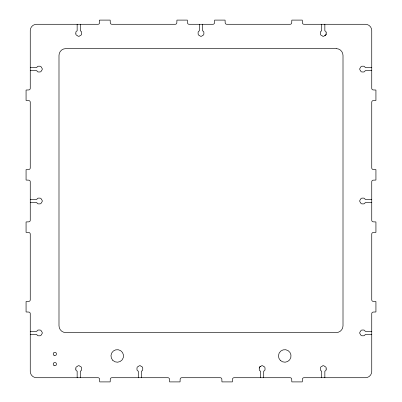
<?xml version="1.0" encoding="UTF-8"?>
<svg xmlns="http://www.w3.org/2000/svg" width="402" height="402" viewBox="0 0 402 402"><rect width="100%" height="100%" fill="white"/><g stroke="black" fill="none" stroke-linecap="round" stroke-linejoin="round"><path stroke-width="0.6" d="M326.153 33.919A1.568 1.568 0 0 1 324.846 35.466L324.675 35.466A1.573 1.573 0 0 1 321.876 35.466L321.706 35.466A1.573 1.573 0 0 1 320.394 33.919L320.394 32.451A1.568 1.568 0 0 1 321.706 30.904L321.706 24.286M30.256 67.526L36.873 67.526A1.573 1.573 0 0 1 38.421 66.214L39.888 66.214A1.568 1.568 0 0 1 41.436 67.521L41.436 67.692A1.573 1.573 0 0 1 41.436 70.496L41.436 70.667A1.573 1.573 0 0 1 39.888 71.973L38.421 71.973A1.568 1.568 0 0 1 36.873 70.667L30.256 70.667M371.744 67.526L365.127 67.521A1.568 1.568 0 0 0 363.579 66.214L362.112 66.214A1.573 1.573 0 0 0 360.564 67.526L360.564 67.692A1.573 1.573 0 0 0 360.564 70.496L360.564 70.667A1.568 1.568 0 0 0 362.112 71.973L363.579 71.973A1.573 1.573 0 0 0 365.127 70.662L371.744 70.667M30.256 199.427L36.873 199.427A1.573 1.573 0 0 1 38.421 198.121L39.888 198.121A1.568 1.568 0 0 1 41.436 199.427L41.436 199.598A1.573 1.573 0 0 1 41.436 202.402L41.436 202.568A1.573 1.573 0 0 1 39.888 203.879L38.421 203.879A1.568 1.568 0 0 1 36.873 202.573L30.256 202.568M371.744 199.427L365.127 199.427A1.568 1.568 0 0 0 363.579 198.121L362.112 198.121A1.573 1.573 0 0 0 360.564 199.432L360.564 199.598A1.573 1.573 0 0 0 360.564 202.402L360.564 202.573A1.568 1.568 0 0 0 362.112 203.879L363.579 203.879A1.573 1.573 0 0 0 365.127 202.568L371.744 202.568M30.256 331.338L36.873 331.338A1.573 1.573 0 0 1 38.421 330.027L39.888 330.027A1.568 1.568 0 0 1 41.436 331.333L41.436 331.504A1.573 1.573 0 0 1 41.436 334.308L41.436 334.474A1.573 1.573 0 0 1 39.888 335.786L38.421 335.786A1.568 1.568 0 0 1 36.873 334.479L30.256 334.474M371.744 331.338L365.127 331.333A1.568 1.568 0 0 0 363.579 330.027L362.112 330.027A1.573 1.573 0 0 0 360.564 331.338L360.564 331.504A1.573 1.573 0 0 0 360.564 334.308L360.564 334.479A1.568 1.568 0 0 0 362.112 335.786L363.579 335.786A1.573 1.573 0 0 0 365.127 334.474L371.744 334.474M260.566 377.714L260.566 371.096A1.573 1.573 0 0 1 259.26 369.549L259.26 368.081A1.568 1.568 0 0 1 260.566 366.534L260.737 366.534A1.573 1.573 0 0 1 263.536 366.534L263.707 366.534A1.573 1.573 0 0 1 265.018 368.081L265.018 369.549A1.568 1.568 0 0 1 263.707 371.096L263.707 377.714M326.153 32.451L326.153 33.919A1.573 1.568 0 0 1 324.846 35.466M326.153 368.081L326.153 369.549M324.846 24.286L324.846 30.904A1.573 1.573 0 0 1 326.153 32.451M324.846 377.714L324.846 371.096A1.568 1.568 0 0 0 326.153 369.549M321.706 377.714L321.706 371.096A1.573 1.573 0 0 1 320.394 369.549L320.394 368.081A1.568 1.568 0 0 1 321.706 366.534L321.876 366.534A1.573 1.573 0 0 1 324.675 366.534L324.846 366.534A1.573 1.573 0 0 1 326.153 368.081M202.573 24.286L202.573 30.904A1.573 1.573 0 0 1 203.879 32.451L203.879 33.919A1.568 1.568 0 0 1 202.573 35.466L202.402 35.466A1.573 1.573 0 0 1 199.598 35.466L199.432 35.466A1.573 1.573 0 0 1 198.121 33.919L198.121 32.451A1.568 1.568 0 0 1 199.427 30.904L199.432 24.286M141.434 377.714L141.434 371.096A1.568 1.568 0 0 0 142.74 369.549L142.74 368.081A1.573 1.573 0 0 0 141.434 366.534L141.263 366.534A1.573 1.573 0 0 0 138.464 366.534L138.293 366.534A1.568 1.568 0 0 0 136.981 368.081L136.981 369.549A1.573 1.573 0 0 0 138.293 371.096L138.293 377.714M80.294 24.286L80.294 30.904A1.573 1.573 0 0 1 81.606 32.451L81.606 33.919A1.573 1.573 0 0 1 80.294 35.466L80.124 35.466A1.573 1.573 0 0 1 77.325 35.466L77.154 35.466A1.573 1.573 0 0 1 75.847 33.919M80.294 377.714L80.294 371.096A1.568 1.568 0 0 0 81.606 369.549L81.606 368.081A1.573 1.573 0 0 0 80.294 366.534L80.124 366.534A1.573 1.573 0 0 0 77.325 366.534L77.154 366.534A1.568 1.568 0 0 0 75.847 368.081M77.154 24.286L77.154 30.904A1.568 1.568 0 0 0 75.847 32.451L75.847 33.919M77.154 377.714L77.154 371.096A1.573 1.573 0 0 1 75.847 369.549M75.847 368.081L75.847 369.549M259.26 368.081A1.568 1.568 0 0 1 260.566 366.534M99.716 20.1L99.621 22.773A1.573 1.573 0 0 1 98.053 24.286L36.537 24.286A6.281 6.281 0 0 0 30.256 30.567L30.256 88.37A1.568 1.568 0 0 1 28.738 89.937L26.07 90.033L26.07 100.5L28.738 100.595A1.573 1.573 0 0 1 30.256 102.163L30.256 167.93A1.568 1.568 0 0 1 28.738 169.498L26.07 169.594L26.07 180.061L28.738 180.156A1.573 1.573 0 0 1 30.256 181.724L30.256 220.276A1.568 1.568 0 0 1 28.738 221.844L26.07 221.939L26.07 232.406L28.738 232.502A1.573 1.573 0 0 1 30.256 234.07L30.256 299.837A1.568 1.568 0 0 1 28.738 301.405L26.07 301.5L26.07 311.967L28.738 312.063A1.573 1.573 0 0 1 30.256 313.63L30.256 371.433A6.281 6.281 0 0 0 36.537 377.714L98.053 377.714A1.568 1.568 0 0 1 99.621 379.227L99.716 381.9L110.183 381.9L110.279 379.227A1.573 1.573 0 0 1 111.846 377.714L167.93 377.714A1.568 1.568 0 0 1 169.498 379.227L169.594 381.9L180.061 381.9L180.156 379.227A1.573 1.573 0 0 1 181.724 377.714L220.276 377.714A1.568 1.568 0 0 1 221.844 379.227L221.939 381.9L232.406 381.9L232.502 379.227A1.573 1.573 0 0 1 234.07 377.714L290.154 377.714A1.568 1.568 0 0 1 291.721 379.227L291.817 381.9L302.284 381.9L302.379 379.227A1.573 1.573 0 0 1 303.947 377.714L365.463 377.714A6.281 6.281 0 0 0 371.744 371.433L371.744 313.63A1.568 1.568 0 0 1 373.262 312.063L375.93 311.967L375.93 301.5L373.262 301.405A1.573 1.573 0 0 1 371.744 299.837L371.744 234.07A1.568 1.568 0 0 1 373.262 232.502L375.93 232.406L375.93 221.939L373.262 221.844A1.573 1.573 0 0 1 371.744 220.276L371.744 181.724A1.568 1.568 0 0 1 373.262 180.156L375.93 180.061L375.93 169.594L373.262 169.498A1.573 1.573 0 0 1 371.744 167.93L371.744 102.163A1.568 1.568 0 0 1 373.262 100.595L375.93 100.5L375.93 90.033L373.262 89.937A1.573 1.573 0 0 1 371.744 88.37L371.744 30.567A6.281 6.281 0 0 0 365.463 24.286L303.947 24.286A1.568 1.568 0 0 1 302.379 22.773L302.284 20.1L291.817 20.1L291.721 22.773A1.573 1.573 0 0 1 290.154 24.286L226.743 24.286A1.568 1.568 0 0 1 225.17 22.773L225.08 20.1L214.608 20.1L214.517 22.773A1.573 1.573 0 0 1 212.944 24.286L189.056 24.286A1.573 1.568 0 0 1 187.483 22.773L187.392 20.1L176.92 20.1L176.83 22.773A1.573 1.573 0 0 1 175.257 24.286L111.846 24.286A1.568 1.568 0 0 1 110.279 22.773L110.183 20.1L99.716 20.1M336.203 48.617L65.797 48.617A6.804 6.804 0 0 0 58.993 55.421L58.993 325.781A6.804 6.804 0 0 0 65.797 332.585L336.203 332.585A6.804 6.804 0 0 0 343.006 325.781L343.006 55.421A6.804 6.804 0 0 0 336.203 48.617M112.806 360.378A6.281 6.281 0 0 0 123.319 357.564A6.281 6.281 0 0 0 115.625 349.871A6.281 6.281 0 0 0 112.806 360.378M280.31 360.378A6.281 6.281 0 0 0 290.817 357.564A6.281 6.281 0 0 0 283.124 349.871A6.281 6.281 0 0 0 280.31 360.378M54.044 355.353A1.623 1.623 0 0 0 56.481 353.951A1.623 1.623 0 0 0 54.044 352.544A1.623 1.623 0 0 0 54.044 355.353M54.044 365.508A1.623 1.623 0 0 0 56.481 364.101A1.623 1.623 0 0 0 54.044 362.699A1.623 1.623 0 0 0 54.044 365.508"/></g></svg>
